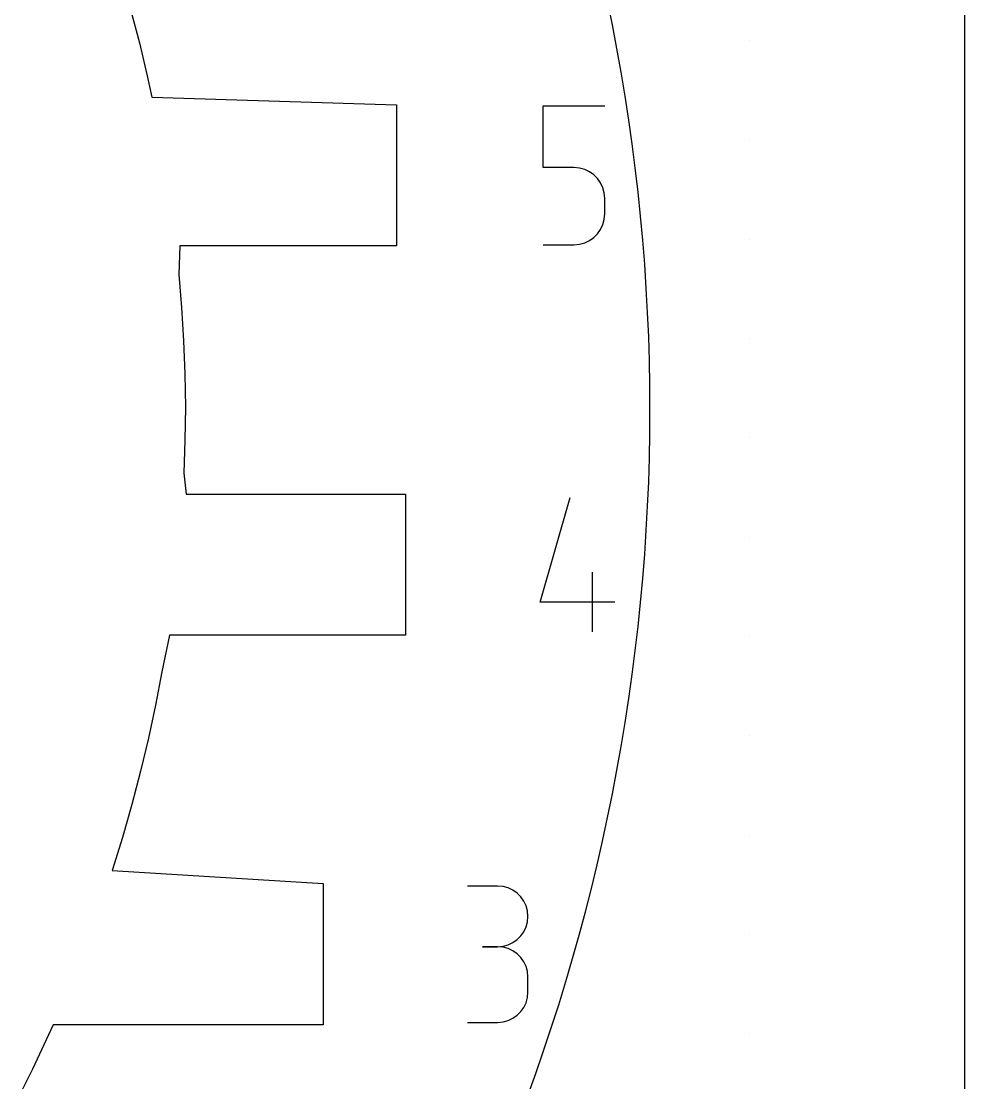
# Model space of a CAD drawing. Header units: metres. Extents: x 0 to 18, y 0 to 24.
# Drawn here: x 16.812 to 18, y 1.323 to 2.659 of the extents above; entities that cross this region are included whole.
import ezdxf

# ---------------------------------------------------------------- set-up
doc = ezdxf.new("R2010")
doc.units = ezdxf.units.M

msp = doc.modelspace()

# ---------------------------------------------------------------- linework, layer by layer
at = {"layer": 'annotation', "color": 1}
for p, q in [((17.728715, 2.63435), (17.728715, 2.63435)), ((17.728715, 2.63435), (17.728715, 2.63435)), ((17.728715, 2.63435), (17.728715, 2.63435)), ((17.728715, 2.63435), (17.728715, 2.63435)), ((17.728715, 2.63435), (17.728715, 2.63435)), ((17.728715, 2.63435), (17.728715, 2.63435)), ((17.728715, 2.63435), (17.728715, 2.63435)), ((17.728715, 2.63435), (17.728715, 2.63435)), ((17.728715, 2.63435), (17.728715, 2.63435)), ((17.728715, 2.63435), (17.728715, 2.63435)), ((17.728715, 2.63435), (17.728715, 2.63435)), ((17.728715, 2.63435), (17.728715, 2.63435)), ((17.728715, 2.63435), (17.728715, 2.63435)), ((17.728715, 2.63435), (17.728715, 2.63435)), ((17.728715, 2.63435), (17.728715, 2.63435)), ((17.728715, 2.63435), (17.728715, 2.63435)), ((17.728715, 2.63435), (17.728715, 2.63435)), ((17.728715, 2.63435), (17.728715, 2.63435)), ((17.728715, 2.63435), (17.728715, 2.63435)), ((17.728715, 2.63435), (17.728715, 2.63435)), ((17.728715, 2.63435), (17.728715, 2.63435)), ((17.728715, 2.63435), (17.728715, 2.63435)), ((17.728715, 2.63435), (17.728715, 2.63435)), ((17.728715, 2.63435), (17.728715, 2.63435)), ((17.728715, 2.63435), (17.728715, 2.63435)), ((17.728715, 2.63435), (17.728715, 2.63435)), ((17.728715, 2.63435), (17.728715, 2.63435)), ((17.728715, 2.63435), (17.728715, 2.63435)), ((17.728715, 2.63435), (17.728715, 2.63435)), ((17.728715, 2.63435), (17.728715, 2.63435)), ((17.728715, 2.63435), (17.728715, 2.63435)), ((17.728715, 2.63435), (17.728715, 2.63435)), ((17.728715, 2.63435), (17.728715, 2.63435)), ((17.728715, 2.63435), (17.728715, 2.63435)), ((17.728715, 2.63435), (17.728715, 2.63435)), ((17.728715, 2.63435), (17.728715, 2.63435)), ((17.728715, 2.63435), (17.728715, 2.63435)), ((17.728715, 2.63435), (17.728715, 2.63435)), ((17.728715, 2.63435), (17.728715, 2.63435)), ((17.728715, 2.63435), (17.728715, 2.63435)), ((17.728715, 2.63435), (17.728715, 2.63435)), ((17.728715, 2.63435), (17.728715, 2.63435)), ((17.728715, 2.63435), (17.728715, 2.63435)), ((17.728715, 2.63435), (17.728715, 2.63435)), ((17.728715, 2.63435), (17.728715, 2.63435)), ((17.728715, 2.63435), (17.728715, 2.63435)), ((17.728715, 2.63435), (17.728715, 2.63435)), ((17.728715, 2.63435), (17.728715, 2.63435)), ((17.728715, 2.63435), (17.728715, 2.63435)), ((17.728715, 2.63435), (17.728715, 2.63435)), ((17.728715, 2.63435), (17.728715, 2.63435)), ((17.728715, 2.63435), (17.728715, 2.63435)), ((17.728715, 2.63435), (17.728715, 2.63435)), ((17.728715, 2.63435), (17.728715, 2.63435)), ((17.728715, 2.63435), (17.728715, 2.63435)), ((17.728715, 2.63435), (17.728715, 2.63435)), ((17.728715, 2.63435), (17.728715, 2.63435)), ((17.728715, 2.63435), (17.728715, 2.63435)), ((17.728715, 2.63435), (17.728715, 2.63435)), ((17.728715, 2.63435), (17.728715, 2.63435)), ((17.728715, 2.63435), (17.728715, 2.63435)), ((17.728715, 2.63435), (17.728715, 2.63435)), ((17.728715, 2.63435), (17.728715, 2.63435)), ((17.728715, 2.63435), (17.728715, 2.63435)), ((17.728715, 2.63435), (17.728715, 2.63435)), ((17.728715, 2.63435), (17.728715, 2.63435)), ((17.728715, 2.63435), (17.728715, 2.63435)), ((17.728715, 2.63435), (17.728715, 2.63435)), ((17.728715, 2.63435), (17.728715, 2.63435)), ((17.728715, 2.63435), (17.728715, 2.63435)), ((17.728715, 2.63435), (17.728715, 2.63435)), ((17.728715, 2.63435), (17.728715, 2.63435)), ((17.728715, 2.63435), (17.728715, 2.63435)), ((17.728715, 2.63435), (17.728715, 2.63435)), ((17.728715, 2.63435), (17.728715, 2.63435)), ((17.728715, 2.63435), (17.728715, 2.63435)), ((17.728715, 2.63435), (17.728715, 2.63435)), ((17.728715, 2.63435), (17.728715, 2.63435)), ((17.728715, 2.63435), (17.728715, 2.63435)), ((17.728715, 2.63435), (17.728715, 2.63435)), ((17.728715, 2.63435), (17.728715, 2.63435)), ((17.728715, 2.63435), (17.728715, 2.63435)), ((17.728715, 2.63435), (17.728715, 2.63435)), ((17.728715, 2.63435), (17.728715, 2.63435)), ((17.728715, 2.63435), (17.728715, 2.63435)), ((17.728715, 2.63435), (17.728715, 2.63435)), ((17.728715, 2.63435), (17.728715, 2.63435)), ((17.728715, 2.63435), (17.728715, 2.63435)), ((17.728715, 2.63435), (17.728715, 2.63435)), ((17.728715, 2.63435), (17.728715, 2.63435)), ((17.728715, 2.63435), (17.728715, 2.63435)), ((17.728715, 2.63435), (17.728715, 2.63435)), ((17.728715, 2.63435), (17.728715, 2.63435)), ((17.728715, 2.63435), (17.728715, 2.63435)), ((17.728715, 2.63435), (17.728715, 2.63435)), ((17.728715, 2.63435), (17.728715, 2.63435)), ((17.469201, 2.474378), (17.469201, 2.552245)), ((17.469201, 2.552245), (17.54686, 2.552245)), ((17.728715, 2.50935), (17.728715, 2.50935)), ((17.728715, 2.50935), (17.728715, 2.50935)), ((17.728715, 2.50935), (17.728715, 2.50935)), ((17.728715, 2.50935), (17.728715, 2.50935)), ((17.728715, 2.50935), (17.728715, 2.50935)), ((17.728715, 2.50935), (17.728715, 2.50935)), ((17.728715, 2.50935), (17.728715, 2.50935)), ((17.728715, 2.50935), (17.728715, 2.50935)), ((17.728715, 2.50935), (17.728715, 2.50935)), ((17.728715, 2.50935), (17.728715, 2.50935)), ((17.728715, 2.50935), (17.728715, 2.50935)), ((17.728715, 2.50935), (17.728715, 2.50935)), ((17.728715, 2.50935), (17.728715, 2.50935)), ((17.50803, 2.474378), (17.469201, 2.474378)), ((17.515002, 2.473754), (17.50803, 2.474378)), ((17.521568, 2.471957), (17.515002, 2.473754)), ((17.527615, 2.469094), (17.521568, 2.471957)), ((17.533036, 2.465273), (17.527615, 2.469094)), ((17.537718, 2.460604), (17.533036, 2.465273)), ((17.541552, 2.455193), (17.537718, 2.460604)), ((17.544427, 2.449151), (17.541552, 2.455193)), ((17.546233, 2.442585), (17.544427, 2.449151)), ((17.54686, 2.435603), (17.546233, 2.442585)), ((17.54686, 2.41626), (17.54686, 2.435603)), ((17.54686, 2.435603), (17.54686, 2.435603)), ((17.544426, 2.402699), (17.546233, 2.409274)), ((17.546233, 2.409274), (17.54686, 2.41626)), ((17.533031, 2.386532), (17.537714, 2.391218)), ((17.537714, 2.391218), (17.54155, 2.396644)), ((17.54155, 2.396644), (17.544426, 2.402699)), ((17.50803, 2.377386), (17.514999, 2.378013)), ((17.514999, 2.378013), (17.521563, 2.379819)), ((17.521563, 2.379819), (17.527611, 2.382696)), ((17.527611, 2.382696), (17.533031, 2.386532)), ((17.728715, 2.38435), (17.728715, 2.38435)), ((17.728715, 2.38435), (17.728715, 2.38435)), ((17.728715, 2.38435), (17.728715, 2.38435)), ((17.728715, 2.38435), (17.728715, 2.38435)), ((17.728715, 2.38435), (17.728715, 2.38435)), ((17.728715, 2.38435), (17.728715, 2.38435)), ((17.728715, 2.38435), (17.728715, 2.38435)), ((17.728715, 2.38435), (17.728715, 2.38435)), ((17.728715, 2.38435), (17.728715, 2.38435)), ((17.728715, 2.38435), (17.728715, 2.38435)), ((17.728715, 2.38435), (17.728715, 2.38435)), ((17.728715, 2.38435), (17.728715, 2.38435)), ((17.728715, 2.38435), (17.728715, 2.38435)), ((17.728715, 2.38435), (17.728715, 2.38435)), ((17.728715, 2.38435), (17.728715, 2.38435)), ((17.728715, 2.38435), (17.728715, 2.38435)), ((17.728715, 2.38435), (17.728715, 2.38435)), ((17.728715, 2.38435), (17.728715, 2.38435)), ((17.728715, 2.38435), (17.728715, 2.38435)), ((17.728715, 2.38435), (17.728715, 2.38435)), ((17.728715, 2.38435), (17.728715, 2.38435)), ((17.728715, 2.38435), (17.728715, 2.38435)), ((17.728715, 2.38435), (17.728715, 2.38435)), ((17.728715, 2.38435), (17.728715, 2.38435)), ((17.728715, 2.38435), (17.728715, 2.38435)), ((17.728715, 2.38435), (17.728715, 2.38435)), ((17.728715, 2.38435), (17.728715, 2.38435)), ((17.728715, 2.38435), (17.728715, 2.38435)), ((17.728715, 2.38435), (17.728715, 2.38435)), ((17.728715, 2.38435), (17.728715, 2.38435)), ((17.728715, 2.38435), (17.728715, 2.38435)), ((17.728715, 2.38435), (17.728715, 2.38435)), ((17.728715, 2.38435), (17.728715, 2.38435)), ((17.728715, 2.38435), (17.728715, 2.38435)), ((17.728715, 2.38435), (17.728715, 2.38435)), ((17.728715, 2.38435), (17.728715, 2.38435)), ((17.728715, 2.38435), (17.728715, 2.38435)), ((17.728715, 2.38435), (17.728715, 2.38435)), ((17.728715, 2.38435), (17.728715, 2.38435)), ((17.728715, 2.38435), (17.728715, 2.38435)), ((17.728715, 2.38435), (17.728715, 2.38435)), ((17.728715, 2.38435), (17.728715, 2.38435)), ((17.728715, 2.38435), (17.728715, 2.38435)), ((17.728715, 2.38435), (17.728715, 2.38435)), ((17.728715, 2.38435), (17.728715, 2.38435)), ((17.728715, 2.38435), (17.728715, 2.38435)), ((17.728715, 2.38435), (17.728715, 2.38435)), ((17.728715, 2.38435), (17.728715, 2.38435)), ((17.728715, 2.38435), (17.728715, 2.38435)), ((17.728715, 2.38435), (17.728715, 2.38435)), ((17.728715, 2.38435), (17.728715, 2.38435)), ((17.728715, 2.38435), (17.728715, 2.38435)), ((17.728715, 2.38435), (17.728715, 2.38435)), ((17.728715, 2.38435), (17.728715, 2.38435)), ((17.728715, 2.38435), (17.728715, 2.38435)), ((17.728715, 2.38435), (17.728715, 2.38435)), ((17.728715, 2.38435), (17.728715, 2.38435)), ((17.728715, 2.38435), (17.728715, 2.38435)), ((17.728715, 2.38435), (17.728715, 2.38435)), ((17.728715, 2.38435), (17.728715, 2.38435)), ((17.728715, 2.38435), (17.728715, 2.38435)), ((17.728715, 2.38435), (17.728715, 2.38435)), ((17.728715, 2.38435), (17.728715, 2.38435)), ((17.728715, 2.38435), (17.728715, 2.38435)), ((17.728715, 2.38435), (17.728715, 2.38435)), ((17.728715, 2.38435), (17.728715, 2.38435)), ((17.728715, 2.38435), (17.728715, 2.38435)), ((17.728715, 2.38435), (17.728715, 2.38435)), ((17.728715, 2.38435), (17.728715, 2.38435)), ((17.728715, 2.38435), (17.728715, 2.38435)), ((17.728715, 2.38435), (17.728715, 2.38435)), ((17.728715, 2.38435), (17.728715, 2.38435)), ((17.728715, 2.38435), (17.728715, 2.38435)), ((17.728715, 2.38435), (17.728715, 2.38435)), ((17.728715, 2.38435), (17.728715, 2.38435)), ((17.728715, 2.38435), (17.728715, 2.38435)), ((17.728715, 2.38435), (17.728715, 2.38435)), ((17.728715, 2.38435), (17.728715, 2.38435)), ((17.728715, 2.38435), (17.728715, 2.38435)), ((17.728715, 2.38435), (17.728715, 2.38435)), ((17.728715, 2.38435), (17.728715, 2.38435)), ((17.728715, 2.38435), (17.728715, 2.38435)), ((17.728715, 2.38435), (17.728715, 2.38435)), ((17.728715, 2.38435), (17.728715, 2.38435)), ((17.728715, 2.38435), (17.728715, 2.38435)), ((17.728715, 2.38435), (17.728715, 2.38435)), ((17.728715, 2.38435), (17.728715, 2.38435)), ((17.728715, 2.38435), (17.728715, 2.38435)), ((17.728715, 2.38435), (17.728715, 2.38435)), ((17.728715, 2.38435), (17.728715, 2.38435)), ((17.728715, 2.38435), (17.728715, 2.38435)), ((17.728715, 2.38435), (17.728715, 2.38435)), ((17.728715, 2.38435), (17.728715, 2.38435)), ((17.728715, 2.38435), (17.728715, 2.38435)), ((17.728715, 2.38435), (17.728715, 2.38435)), ((17.728715, 2.38435), (17.728715, 2.38435)), ((17.728715, 2.38435), (17.728715, 2.38435)), ((17.728715, 2.38435), (17.728715, 2.38435)), ((17.728715, 2.38435), (17.728715, 2.38435)), ((17.728715, 2.38435), (17.728715, 2.38435)), ((17.728715, 2.38435), (17.728715, 2.38435)), ((17.728715, 2.38435), (17.728715, 2.38435)), ((17.728715, 2.38435), (17.728715, 2.38435)), ((17.728715, 2.38435), (17.728715, 2.38435)), ((17.728715, 2.38435), (17.728715, 2.38435)), ((17.728715, 2.38435), (17.728715, 2.38435)), ((17.728715, 2.38435), (17.728715, 2.38435)), ((17.728715, 2.38435), (17.728715, 2.38435)), ((17.728715, 2.38435), (17.728715, 2.38435)), ((17.728715, 2.38435), (17.728715, 2.38435)), ((17.728715, 2.38435), (17.728715, 2.38435)), ((17.728715, 2.38435), (17.728715, 2.38435)), ((17.728715, 2.38435), (17.728715, 2.38435)), ((17.728715, 2.38435), (17.728715, 2.38435)), ((17.728715, 2.38435), (17.728715, 2.38435)), ((17.728715, 2.38435), (17.728715, 2.38435)), ((17.728715, 2.38435), (17.728715, 2.38435)), ((17.728715, 2.38435), (17.728715, 2.38435)), ((17.728715, 2.38435), (17.728715, 2.38435)), ((17.728715, 2.38435), (17.728715, 2.38435)), ((17.728715, 2.38435), (17.728715, 2.38435)), ((17.728715, 2.38435), (17.728715, 2.38435)), ((17.728715, 2.38435), (17.728715, 2.38435)), ((17.728715, 2.38435), (17.728715, 2.38435)), ((17.728715, 2.38435), (17.728715, 2.38435)), ((17.728715, 2.38435), (17.728715, 2.38435)), ((17.728715, 2.38435), (17.728715, 2.38435)), ((17.728715, 2.38435), (17.728715, 2.38435)), ((17.728715, 2.38435), (17.728715, 2.38435)), ((17.728715, 2.38435), (17.728715, 2.38435)), ((17.728715, 2.38435), (17.728715, 2.38435)), ((17.728715, 2.38435), (17.728715, 2.38435)), ((17.728715, 2.38435), (17.728715, 2.38435)), ((17.728715, 2.38435), (17.728715, 2.38435)), ((17.728715, 2.38435), (17.728715, 2.38435)), ((17.728715, 2.38435), (17.728715, 2.38435)), ((17.728715, 2.38435), (17.728715, 2.38435)), ((17.728715, 2.38435), (17.728715, 2.38435)), ((17.469201, 2.377386), (17.50803, 2.377386)), ((17.50803, 2.377386), (17.50803, 2.377386)), ((17.728715, 2.25935), (17.728715, 2.25935)), ((17.728715, 2.25935), (17.728715, 2.25935)), ((17.728715, 2.25935), (17.728715, 2.25935)), ((17.728715, 2.25935), (17.728715, 2.25935)), ((17.728715, 2.25935), (17.728715, 2.25935)), ((17.728715, 2.25935), (17.728715, 2.25935)), ((17.728715, 2.25935), (17.728715, 2.25935)), ((17.728715, 2.25935), (17.728715, 2.25935)), ((17.728715, 2.25935), (17.728715, 2.25935)), ((17.728715, 2.25935), (17.728715, 2.25935)), ((17.728715, 2.25935), (17.728715, 2.25935)), ((17.728715, 2.25935), (17.728715, 2.25935)), ((17.728715, 2.25935), (17.728715, 2.25935)), ((17.728715, 2.25935), (17.728715, 2.25935)), ((17.728715, 2.25935), (17.728715, 2.25935)), ((17.728715, 2.25935), (17.728715, 2.25935)), ((17.728715, 2.25935), (17.728715, 2.25935)), ((17.728715, 2.25935), (17.728715, 2.25935)), ((17.728715, 2.25935), (17.728715, 2.25935)), ((17.728715, 2.25935), (17.728715, 2.25935)), ((17.728715, 2.25935), (17.728715, 2.25935)), ((17.728715, 2.25935), (17.728715, 2.25935)), ((17.728715, 2.25935), (17.728715, 2.25935)), ((17.728715, 2.25935), (17.728715, 2.25935)), ((17.728715, 2.25935), (17.728715, 2.25935)), ((17.728715, 2.25935), (17.728715, 2.25935)), ((17.728715, 2.25935), (17.728715, 2.25935)), ((17.728715, 2.25935), (17.728715, 2.25935)), ((17.728715, 2.25935), (17.728715, 2.25935)), ((17.728715, 2.25935), (17.728715, 2.25935)), ((17.728715, 2.25935), (17.728715, 2.25935)), ((17.728715, 2.25935), (17.728715, 2.25935)), ((17.728715, 2.25935), (17.728715, 2.25935)), ((17.728715, 2.25935), (17.728715, 2.25935)), ((17.728715, 2.25935), (17.728715, 2.25935)), ((17.728715, 2.13435), (17.728715, 2.13435)), ((17.728715, 2.13435), (17.728715, 2.13435)), ((17.728715, 2.13435), (17.728715, 2.13435)), ((17.728715, 2.13435), (17.728715, 2.13435)), ((17.728715, 2.13435), (17.728715, 2.13435)), ((17.728715, 2.13435), (17.728715, 2.13435)), ((17.728715, 2.13435), (17.728715, 2.13435)), ((17.728715, 2.13435), (17.728715, 2.13435)), ((17.728715, 2.13435), (17.728715, 2.13435)), ((17.728715, 2.13435), (17.728715, 2.13435)), ((17.465507, 1.927691), (17.503056, 2.059379)), ((17.728715, 2.00935), (17.728715, 2.00935)), ((17.728715, 2.00935), (17.728715, 2.00935)), ((17.728715, 2.00935), (17.728715, 2.00935)), ((17.728715, 2.00935), (17.728715, 2.00935)), ((17.728715, 2.00935), (17.728715, 2.00935)), ((17.728715, 2.00935), (17.728715, 2.00935)), ((17.728715, 2.00935), (17.728715, 2.00935)), ((17.728715, 2.00935), (17.728715, 2.00935)), ((17.728715, 2.00935), (17.728715, 2.00935)), ((17.728715, 2.00935), (17.728715, 2.00935)), ((17.728715, 2.00935), (17.728715, 2.00935)), ((17.728715, 2.00935), (17.728715, 2.00935)), ((17.728715, 2.00935), (17.728715, 2.00935)), ((17.728715, 2.00935), (17.728715, 2.00935)), ((17.728715, 2.00935), (17.728715, 2.00935)), ((17.728715, 2.00935), (17.728715, 2.00935)), ((17.728715, 2.00935), (17.728715, 2.00935)), ((17.728715, 2.00935), (17.728715, 2.00935)), ((17.728715, 2.00935), (17.728715, 2.00935)), ((17.728715, 2.00935), (17.728715, 2.00935)), ((17.728715, 2.00935), (17.728715, 2.00935)), ((17.728715, 2.00935), (17.728715, 2.00935)), ((17.728715, 2.00935), (17.728715, 2.00935)), ((17.728715, 2.00935), (17.728715, 2.00935)), ((17.728715, 2.00935), (17.728715, 2.00935)), ((17.728715, 2.00935), (17.728715, 2.00935)), ((17.728715, 2.00935), (17.728715, 2.00935)), ((17.728715, 2.00935), (17.728715, 2.00935)), ((17.728715, 2.00935), (17.728715, 2.00935)), ((17.728715, 2.00935), (17.728715, 2.00935)), ((17.728715, 2.00935), (17.728715, 2.00935)), ((17.728715, 2.00935), (17.728715, 2.00935)), ((17.728715, 2.00935), (17.728715, 2.00935)), ((17.728715, 2.00935), (17.728715, 2.00935)), ((17.728715, 2.00935), (17.728715, 2.00935)), ((17.728715, 2.00935), (17.728715, 2.00935)), ((17.728715, 2.00935), (17.728715, 2.00935)), ((17.728715, 2.00935), (17.728715, 2.00935)), ((17.728715, 2.00935), (17.728715, 2.00935)), ((17.728715, 2.00935), (17.728715, 2.00935)), ((17.728715, 2.00935), (17.728715, 2.00935)), ((17.728715, 2.00935), (17.728715, 2.00935)), ((17.728715, 2.00935), (17.728715, 2.00935)), ((17.728715, 2.00935), (17.728715, 2.00935)), ((17.728715, 2.00935), (17.728715, 2.00935)), ((17.728715, 2.00935), (17.728715, 2.00935)), ((17.728715, 2.00935), (17.728715, 2.00935)), ((17.728715, 2.00935), (17.728715, 2.00935)), ((17.728715, 2.00935), (17.728715, 2.00935)), ((17.728715, 2.00935), (17.728715, 2.00935)), ((17.728715, 2.00935), (17.728715, 2.00935)), ((17.728715, 2.00935), (17.728715, 2.00935)), ((17.728715, 2.00935), (17.728715, 2.00935)), ((17.728715, 2.00935), (17.728715, 2.00935)), ((17.728715, 2.00935), (17.728715, 2.00935)), ((17.728715, 2.00935), (17.728715, 2.00935)), ((17.728715, 2.00935), (17.728715, 2.00935)), ((17.728715, 2.00935), (17.728715, 2.00935)), ((17.728715, 2.00935), (17.728715, 2.00935)), ((17.728715, 2.00935), (17.728715, 2.00935)), ((17.728715, 2.00935), (17.728715, 2.00935)), ((17.728715, 2.00935), (17.728715, 2.00935)), ((17.728715, 2.00935), (17.728715, 2.00935)), ((17.728715, 2.00935), (17.728715, 2.00935)), ((17.728715, 2.00935), (17.728715, 2.00935)), ((17.728715, 2.00935), (17.728715, 2.00935)), ((17.728715, 2.00935), (17.728715, 2.00935)), ((17.728715, 2.00935), (17.728715, 2.00935)), ((17.728715, 2.00935), (17.728715, 2.00935)), ((17.728715, 2.00935), (17.728715, 2.00935)), ((17.728715, 2.00935), (17.728715, 2.00935)), ((17.728715, 2.00935), (17.728715, 2.00935)), ((17.728715, 2.00935), (17.728715, 2.00935)), ((17.728715, 2.00935), (17.728715, 2.00935)), ((17.728715, 2.00935), (17.728715, 2.00935)), ((17.728715, 2.00935), (17.728715, 2.00935)), ((17.728715, 2.00935), (17.728715, 2.00935)), ((17.728715, 2.00935), (17.728715, 2.00935)), ((17.728715, 2.00935), (17.728715, 2.00935)), ((17.728715, 2.00935), (17.728715, 2.00935)), ((17.728715, 2.00935), (17.728715, 2.00935)), ((17.728715, 2.00935), (17.728715, 2.00935)), ((17.728715, 2.00935), (17.728715, 2.00935)), ((17.728715, 2.00935), (17.728715, 2.00935)), ((17.728715, 2.00935), (17.728715, 2.00935)), ((17.728715, 2.00935), (17.728715, 2.00935)), ((17.728715, 2.00935), (17.728715, 2.00935)), ((17.728715, 2.00935), (17.728715, 2.00935)), ((17.728715, 2.00935), (17.728715, 2.00935)), ((17.728715, 2.00935), (17.728715, 2.00935)), ((17.728715, 2.00935), (17.728715, 2.00935)), ((17.728715, 2.00935), (17.728715, 2.00935)), ((17.728715, 2.00935), (17.728715, 2.00935)), ((17.728715, 2.00935), (17.728715, 2.00935)), ((17.728715, 2.00935), (17.728715, 2.00935)), ((17.728715, 2.00935), (17.728715, 2.00935)), ((17.728715, 2.00935), (17.728715, 2.00935)), ((17.728715, 2.00935), (17.728715, 2.00935)), ((17.728715, 2.00935), (17.728715, 2.00935)), ((17.728715, 2.00935), (17.728715, 2.00935)), ((17.728715, 2.00935), (17.728715, 2.00935)), ((17.728715, 2.00935), (17.728715, 2.00935)), ((17.728715, 2.00935), (17.728715, 2.00935)), ((17.728715, 2.00935), (17.728715, 2.00935)), ((17.728715, 2.00935), (17.728715, 2.00935)), ((17.728715, 2.00935), (17.728715, 2.00935)), ((17.728715, 2.00935), (17.728715, 2.00935)), ((17.728715, 2.00935), (17.728715, 2.00935)), ((17.728715, 2.00935), (17.728715, 2.00935)), ((17.728715, 2.00935), (17.728715, 2.00935)), ((17.728715, 2.00935), (17.728715, 2.00935)), ((17.728715, 2.00935), (17.728715, 2.00935)), ((17.728715, 2.00935), (17.728715, 2.00935)), ((17.728715, 2.00935), (17.728715, 2.00935)), ((17.728715, 2.00935), (17.728715, 2.00935)), ((17.728715, 2.00935), (17.728715, 2.00935)), ((17.728715, 2.00935), (17.728715, 2.00935)), ((17.728715, 2.00935), (17.728715, 2.00935)), ((17.728715, 2.00935), (17.728715, 2.00935)), ((17.728715, 2.00935), (17.728715, 2.00935)), ((17.728715, 2.00935), (17.728715, 2.00935)), ((17.728715, 2.00935), (17.728715, 2.00935)), ((17.728715, 2.00935), (17.728715, 2.00935)), ((17.728715, 2.00935), (17.728715, 2.00935)), ((17.728715, 2.00935), (17.728715, 2.00935)), ((17.728715, 2.00935), (17.728715, 2.00935)), ((17.728715, 2.00935), (17.728715, 2.00935)), ((17.728715, 2.00935), (17.728715, 2.00935)), ((17.728715, 2.00935), (17.728715, 2.00935)), ((17.728715, 2.00935), (17.728715, 2.00935)), ((17.728715, 2.00935), (17.728715, 2.00935)), ((17.728715, 2.00935), (17.728715, 2.00935)), ((17.728715, 2.00935), (17.728715, 2.00935)), ((17.728715, 2.00935), (17.728715, 2.00935)), ((17.531345, 1.890046), (17.531345, 1.96525)), ((17.559529, 1.927691), (17.465507, 1.927691)), ((17.728715, 1.88435), (17.728715, 1.88435)), ((17.728715, 1.88435), (17.728715, 1.88435)), ((17.728715, 1.88435), (17.728715, 1.88435)), ((17.728715, 1.88435), (17.728715, 1.88435)), ((17.728715, 1.88435), (17.728715, 1.88435)), ((17.728715, 1.88435), (17.728715, 1.88435)), ((17.728715, 1.88435), (17.728715, 1.88435)), ((17.728715, 1.88435), (17.728715, 1.88435)), ((17.728715, 1.88435), (17.728715, 1.88435)), ((17.728715, 1.88435), (17.728715, 1.88435)), ((17.728715, 1.88435), (17.728715, 1.88435)), ((17.728715, 1.88435), (17.728715, 1.88435)), ((17.728715, 1.88435), (17.728715, 1.88435)), ((17.728715, 1.88435), (17.728715, 1.88435)), ((17.728715, 1.88435), (17.728715, 1.88435)), ((17.728715, 1.88435), (17.728715, 1.88435)), ((17.728715, 1.88435), (17.728715, 1.88435)), ((17.728715, 1.88435), (17.728715, 1.88435)), ((17.728715, 1.88435), (17.728715, 1.88435)), ((17.728715, 1.88435), (17.728715, 1.88435)), ((17.728715, 1.88435), (17.728715, 1.88435)), ((17.728715, 1.88435), (17.728715, 1.88435)), ((17.728715, 1.88435), (17.728715, 1.88435)), ((17.728715, 1.88435), (17.728715, 1.88435)), ((17.728715, 1.88435), (17.728715, 1.88435)), ((17.728715, 1.88435), (17.728715, 1.88435)), ((17.728715, 1.88435), (17.728715, 1.88435)), ((17.728715, 1.88435), (17.728715, 1.88435)), ((17.728715, 1.88435), (17.728715, 1.88435)), ((17.728715, 1.88435), (17.728715, 1.88435)), ((17.728715, 1.88435), (17.728715, 1.88435)), ((17.728715, 1.88435), (17.728715, 1.88435)), ((17.728715, 1.88435), (17.728715, 1.88435)), ((17.728715, 1.88435), (17.728715, 1.88435)), ((17.728715, 1.88435), (17.728715, 1.88435)), ((17.728715, 1.88435), (17.728715, 1.88435)), ((17.728715, 1.88435), (17.728715, 1.88435)), ((17.728715, 1.88435), (17.728715, 1.88435)), ((17.728715, 1.88435), (17.728715, 1.88435)), ((17.728715, 1.88435), (17.728715, 1.88435)), ((17.728715, 1.88435), (17.728715, 1.88435)), ((17.728715, 1.88435), (17.728715, 1.88435)), ((17.728715, 1.88435), (17.728715, 1.88435)), ((17.728715, 1.88435), (17.728715, 1.88435)), ((17.728715, 1.88435), (17.728715, 1.88435)), ((17.728715, 1.88435), (17.728715, 1.88435)), ((17.728715, 1.88435), (17.728715, 1.88435)), ((17.728715, 1.88435), (17.728715, 1.88435)), ((17.728715, 1.88435), (17.728715, 1.88435)), ((17.728715, 1.88435), (17.728715, 1.88435)), ((17.728715, 1.88435), (17.728715, 1.88435)), ((17.728715, 1.88435), (17.728715, 1.88435)), ((17.728715, 1.88435), (17.728715, 1.88435)), ((17.728715, 1.88435), (17.728715, 1.88435)), ((17.728715, 1.88435), (17.728715, 1.88435)), ((17.728715, 1.88435), (17.728715, 1.88435)), ((17.728715, 1.88435), (17.728715, 1.88435)), ((17.728715, 1.88435), (17.728715, 1.88435)), ((17.728715, 1.88435), (17.728715, 1.88435)), ((17.728715, 1.88435), (17.728715, 1.88435)), ((17.728715, 1.88435), (17.728715, 1.88435)), ((17.728715, 1.88435), (17.728715, 1.88435)), ((17.728715, 1.88435), (17.728715, 1.88435)), ((17.728715, 1.88435), (17.728715, 1.88435)), ((17.728715, 1.88435), (17.728715, 1.88435)), ((17.728715, 1.88435), (17.728715, 1.88435)), ((17.728715, 1.88435), (17.728715, 1.88435)), ((17.728715, 1.88435), (17.728715, 1.88435)), ((17.728715, 1.88435), (17.728715, 1.88435)), ((17.728715, 1.88435), (17.728715, 1.88435)), ((17.728715, 1.88435), (17.728715, 1.88435)), ((17.728715, 1.88435), (17.728715, 1.88435)), ((17.728715, 1.88435), (17.728715, 1.88435)), ((17.728715, 1.88435), (17.728715, 1.88435)), ((17.728715, 1.88435), (17.728715, 1.88435)), ((17.728715, 1.88435), (17.728715, 1.88435)), ((17.728715, 1.88435), (17.728715, 1.88435)), ((17.728715, 1.88435), (17.728715, 1.88435)), ((17.728715, 1.88435), (17.728715, 1.88435)), ((17.728715, 1.88435), (17.728715, 1.88435)), ((17.728715, 1.88435), (17.728715, 1.88435)), ((17.728715, 1.88435), (17.728715, 1.88435)), ((17.728715, 1.88435), (17.728715, 1.88435)), ((17.728715, 1.88435), (17.728715, 1.88435)), ((17.728715, 1.75935), (17.728715, 1.75935)), ((17.728715, 1.75935), (17.728715, 1.75935)), ((17.728715, 1.75935), (17.728715, 1.75935)), ((17.728715, 1.75935), (17.728715, 1.75935)), ((17.728715, 1.75935), (17.728715, 1.75935)), ((17.728715, 1.75935), (17.728715, 1.75935)), ((17.728715, 1.75935), (17.728715, 1.75935)), ((17.728715, 1.75935), (17.728715, 1.75935)), ((17.728715, 1.75935), (17.728715, 1.75935)), ((17.728715, 1.75935), (17.728715, 1.75935)), ((17.728715, 1.75935), (17.728715, 1.75935)), ((17.728715, 1.75935), (17.728715, 1.75935)), ((17.728715, 1.75935), (17.728715, 1.75935)), ((17.728715, 1.75935), (17.728715, 1.75935)), ((17.728715, 1.75935), (17.728715, 1.75935)), ((17.728715, 1.75935), (17.728715, 1.75935)), ((17.728715, 1.75935), (17.728715, 1.75935)), ((17.728715, 1.75935), (17.728715, 1.75935)), ((17.728715, 1.75935), (17.728715, 1.75935)), ((17.728715, 1.75935), (17.728715, 1.75935)), ((17.728715, 1.75935), (17.728715, 1.75935)), ((17.728715, 1.75935), (17.728715, 1.75935)), ((17.728715, 1.75935), (17.728715, 1.75935)), ((17.728715, 1.75935), (17.728715, 1.75935)), ((17.728715, 1.75935), (17.728715, 1.75935)), ((17.728715, 1.75935), (17.728715, 1.75935)), ((17.728715, 1.75935), (17.728715, 1.75935)), ((17.728715, 1.75935), (17.728715, 1.75935)), ((17.728715, 1.75935), (17.728715, 1.75935)), ((17.728715, 1.75935), (17.728715, 1.75935)), ((17.728715, 1.75935), (17.728715, 1.75935)), ((17.728715, 1.75935), (17.728715, 1.75935)), ((17.728715, 1.75935), (17.728715, 1.75935)), ((17.728715, 1.75935), (17.728715, 1.75935)), ((17.728715, 1.75935), (17.728715, 1.75935)), ((17.728715, 1.75935), (17.728715, 1.75935)), ((17.728715, 1.75935), (17.728715, 1.75935)), ((17.728715, 1.75935), (17.728715, 1.75935)), ((17.728715, 1.75935), (17.728715, 1.75935)), ((17.728715, 1.75935), (17.728715, 1.75935)), ((17.728715, 1.75935), (17.728715, 1.75935)), ((17.728715, 1.75935), (17.728715, 1.75935)), ((17.728715, 1.75935), (17.728715, 1.75935)), ((17.728715, 1.75935), (17.728715, 1.75935)), ((17.728715, 1.75935), (17.728715, 1.75935)), ((17.728715, 1.75935), (17.728715, 1.75935)), ((17.728715, 1.75935), (17.728715, 1.75935)), ((17.728715, 1.75935), (17.728715, 1.75935)), ((17.728715, 1.75935), (17.728715, 1.75935)), ((17.728715, 1.75935), (17.728715, 1.75935)), ((17.728715, 1.75935), (17.728715, 1.75935)), ((17.728715, 1.75935), (17.728715, 1.75935)), ((17.728715, 1.75935), (17.728715, 1.75935)), ((17.728715, 1.75935), (17.728715, 1.75935)), ((17.728715, 1.75935), (17.728715, 1.75935)), ((17.728715, 1.75935), (17.728715, 1.75935)), ((17.728715, 1.75935), (17.728715, 1.75935)), ((17.728715, 1.75935), (17.728715, 1.75935)), ((17.728715, 1.75935), (17.728715, 1.75935)), ((17.728715, 1.75935), (17.728715, 1.75935)), ((17.728715, 1.75935), (17.728715, 1.75935)), ((17.728715, 1.75935), (17.728715, 1.75935)), ((17.728715, 1.75935), (17.728715, 1.75935)), ((17.728715, 1.75935), (17.728715, 1.75935)), ((17.728715, 1.75935), (17.728715, 1.75935)), ((17.728715, 1.75935), (17.728715, 1.75935)), ((17.728715, 1.75935), (17.728715, 1.75935)), ((17.728715, 1.75935), (17.728715, 1.75935)), ((17.728715, 1.75935), (17.728715, 1.75935)), ((17.728715, 1.75935), (17.728715, 1.75935)), ((17.728715, 1.75935), (17.728715, 1.75935)), ((17.728715, 1.75935), (17.728715, 1.75935)), ((17.728715, 1.75935), (17.728715, 1.75935)), ((17.728715, 1.75935), (17.728715, 1.75935)), ((17.728715, 1.75935), (17.728715, 1.75935)), ((17.728715, 1.75935), (17.728715, 1.75935)), ((17.728715, 1.75935), (17.728715, 1.75935)), ((17.728715, 1.75935), (17.728715, 1.75935)), ((17.728715, 1.75935), (17.728715, 1.75935)), ((17.728715, 1.75935), (17.728715, 1.75935)), ((17.728715, 1.75935), (17.728715, 1.75935)), ((17.728715, 1.75935), (17.728715, 1.75935)), ((17.728715, 1.75935), (17.728715, 1.75935)), ((17.728715, 1.75935), (17.728715, 1.75935)), ((17.728715, 1.75935), (17.728715, 1.75935)), ((17.728715, 1.63435), (17.728715, 1.63435)), ((17.728715, 1.63435), (17.728715, 1.63435)), ((17.728715, 1.63435), (17.728715, 1.63435)), ((17.728715, 1.63435), (17.728715, 1.63435)), ((17.728715, 1.63435), (17.728715, 1.63435)), ((17.728715, 1.63435), (17.728715, 1.63435)), ((17.728715, 1.63435), (17.728715, 1.63435)), ((17.728715, 1.63435), (17.728715, 1.63435)), ((17.728715, 1.63435), (17.728715, 1.63435)), ((17.728715, 1.63435), (17.728715, 1.63435)), ((17.728715, 1.63435), (17.728715, 1.63435)), ((17.728715, 1.63435), (17.728715, 1.63435)), ((17.728715, 1.63435), (17.728715, 1.63435)), ((17.728715, 1.63435), (17.728715, 1.63435)), ((17.728715, 1.63435), (17.728715, 1.63435)), ((17.728715, 1.63435), (17.728715, 1.63435)), ((17.728715, 1.63435), (17.728715, 1.63435)), ((17.728715, 1.63435), (17.728715, 1.63435)), ((17.728715, 1.63435), (17.728715, 1.63435)), ((17.728715, 1.63435), (17.728715, 1.63435)), ((17.728715, 1.63435), (17.728715, 1.63435)), ((17.728715, 1.63435), (17.728715, 1.63435)), ((17.728715, 1.63435), (17.728715, 1.63435)), ((17.728715, 1.63435), (17.728715, 1.63435)), ((17.728715, 1.63435), (17.728715, 1.63435)), ((17.728715, 1.63435), (17.728715, 1.63435)), ((17.728715, 1.63435), (17.728715, 1.63435)), ((17.728715, 1.63435), (17.728715, 1.63435)), ((17.728715, 1.63435), (17.728715, 1.63435)), ((17.728715, 1.63435), (17.728715, 1.63435)), ((17.728715, 1.63435), (17.728715, 1.63435)), ((17.728715, 1.63435), (17.728715, 1.63435)), ((17.728715, 1.63435), (17.728715, 1.63435)), ((17.728715, 1.63435), (17.728715, 1.63435)), ((17.728715, 1.63435), (17.728715, 1.63435)), ((17.728715, 1.63435), (17.728715, 1.63435)), ((17.728715, 1.63435), (17.728715, 1.63435)), ((17.728715, 1.63435), (17.728715, 1.63435)), ((17.728715, 1.63435), (17.728715, 1.63435)), ((17.728715, 1.63435), (17.728715, 1.63435)), ((17.728715, 1.63435), (17.728715, 1.63435)), ((17.728715, 1.63435), (17.728715, 1.63435)), ((17.728715, 1.63435), (17.728715, 1.63435)), ((17.728715, 1.63435), (17.728715, 1.63435)), ((17.728715, 1.63435), (17.728715, 1.63435)), ((17.728715, 1.63435), (17.728715, 1.63435)), ((17.728715, 1.63435), (17.728715, 1.63435)), ((17.728715, 1.63435), (17.728715, 1.63435)), ((17.728715, 1.63435), (17.728715, 1.63435)), ((17.728715, 1.63435), (17.728715, 1.63435)), ((17.728715, 1.63435), (17.728715, 1.63435)), ((17.728715, 1.63435), (17.728715, 1.63435)), ((17.728715, 1.63435), (17.728715, 1.63435)), ((17.728715, 1.63435), (17.728715, 1.63435)), ((17.728715, 1.63435), (17.728715, 1.63435)), ((17.728715, 1.63435), (17.728715, 1.63435)), ((17.728715, 1.63435), (17.728715, 1.63435)), ((17.728715, 1.63435), (17.728715, 1.63435)), ((17.728715, 1.63435), (17.728715, 1.63435)), ((17.728715, 1.63435), (17.728715, 1.63435)), ((17.728715, 1.63435), (17.728715, 1.63435)), ((17.728715, 1.63435), (17.728715, 1.63435)), ((17.728715, 1.63435), (17.728715, 1.63435)), ((17.728715, 1.63435), (17.728715, 1.63435)), ((17.728715, 1.63435), (17.728715, 1.63435)), ((17.728715, 1.63435), (17.728715, 1.63435)), ((17.728715, 1.63435), (17.728715, 1.63435)), ((17.728715, 1.63435), (17.728715, 1.63435)), ((17.728715, 1.63435), (17.728715, 1.63435)), ((17.728715, 1.63435), (17.728715, 1.63435)), ((17.728715, 1.63435), (17.728715, 1.63435)), ((17.728715, 1.63435), (17.728715, 1.63435)), ((17.728715, 1.63435), (17.728715, 1.63435)), ((17.728715, 1.63435), (17.728715, 1.63435)), ((17.728715, 1.63435), (17.728715, 1.63435)), ((17.728715, 1.63435), (17.728715, 1.63435)), ((17.728715, 1.63435), (17.728715, 1.63435)), ((17.728715, 1.63435), (17.728715, 1.63435)), ((17.728715, 1.63435), (17.728715, 1.63435)), ((17.728715, 1.63435), (17.728715, 1.63435)), ((17.728715, 1.63435), (17.728715, 1.63435)), ((17.728715, 1.63435), (17.728715, 1.63435)), ((17.728715, 1.63435), (17.728715, 1.63435)), ((17.728715, 1.63435), (17.728715, 1.63435)), ((17.728715, 1.63435), (17.728715, 1.63435)), ((17.728715, 1.63435), (17.728715, 1.63435)), ((17.728715, 1.63435), (17.728715, 1.63435)), ((17.728715, 1.63435), (17.728715, 1.63435)), ((17.728715, 1.63435), (17.728715, 1.63435)), ((17.728715, 1.63435), (17.728715, 1.63435)), ((17.728715, 1.63435), (17.728715, 1.63435)), ((17.728715, 1.63435), (17.728715, 1.63435)), ((17.728715, 1.63435), (17.728715, 1.63435)), ((17.728715, 1.63435), (17.728715, 1.63435)), ((17.728715, 1.63435), (17.728715, 1.63435)), ((17.728715, 1.63435), (17.728715, 1.63435)), ((17.728715, 1.63435), (17.728715, 1.63435)), ((17.728715, 1.63435), (17.728715, 1.63435)), ((17.728715, 1.63435), (17.728715, 1.63435)), ((17.728715, 1.63435), (17.728715, 1.63435)), ((17.728715, 1.63435), (17.728715, 1.63435)), ((17.728715, 1.63435), (17.728715, 1.63435)), ((17.728715, 1.63435), (17.728715, 1.63435)), ((17.728715, 1.63435), (17.728715, 1.63435)), ((17.728715, 1.63435), (17.728715, 1.63435)), ((17.728715, 1.63435), (17.728715, 1.63435)), ((17.728715, 1.63435), (17.728715, 1.63435)), ((17.728715, 1.63435), (17.728715, 1.63435)), ((17.728715, 1.63435), (17.728715, 1.63435)), ((17.728715, 1.63435), (17.728715, 1.63435)), ((17.728715, 1.63435), (17.728715, 1.63435)), ((17.728715, 1.63435), (17.728715, 1.63435)), ((17.728715, 1.63435), (17.728715, 1.63435)), ((17.728715, 1.63435), (17.728715, 1.63435)), ((17.728715, 1.63435), (17.728715, 1.63435)), ((17.728715, 1.63435), (17.728715, 1.63435)), ((17.728715, 1.63435), (17.728715, 1.63435)), ((17.728715, 1.63435), (17.728715, 1.63435)), ((17.728715, 1.63435), (17.728715, 1.63435)), ((17.728715, 1.63435), (17.728715, 1.63435)), ((17.728715, 1.63435), (17.728715, 1.63435)), ((17.728715, 1.63435), (17.728715, 1.63435)), ((17.728715, 1.63435), (17.728715, 1.63435)), ((17.728715, 1.63435), (17.728715, 1.63435)), ((17.728715, 1.63435), (17.728715, 1.63435)), ((17.728715, 1.63435), (17.728715, 1.63435)), ((17.728715, 1.63435), (17.728715, 1.63435)), ((17.728715, 1.63435), (17.728715, 1.63435)), ((17.728715, 1.63435), (17.728715, 1.63435)), ((17.728715, 1.63435), (17.728715, 1.63435)), ((17.728715, 1.63435), (17.728715, 1.63435)), ((17.728715, 1.63435), (17.728715, 1.63435)), ((17.728715, 1.63435), (17.728715, 1.63435)), ((17.728715, 1.63435), (17.728715, 1.63435)), ((17.728715, 1.63435), (17.728715, 1.63435)), ((17.728715, 1.63435), (17.728715, 1.63435)), ((17.728715, 1.63435), (17.728715, 1.63435)), ((17.728715, 1.63435), (17.728715, 1.63435)), ((17.728715, 1.63435), (17.728715, 1.63435)), ((17.728715, 1.63435), (17.728715, 1.63435)), ((17.728715, 1.63435), (17.728715, 1.63435)), ((17.728715, 1.63435), (17.728715, 1.63435)), ((17.728715, 1.63435), (17.728715, 1.63435)), ((17.728715, 1.63435), (17.728715, 1.63435)), ((17.728715, 1.63435), (17.728715, 1.63435)), ((17.728715, 1.63435), (17.728715, 1.63435)), ((17.728715, 1.63435), (17.728715, 1.63435)), ((17.728715, 1.63435), (17.728715, 1.63435)), ((17.728715, 1.63435), (17.728715, 1.63435)), ((17.728715, 1.63435), (17.728715, 1.63435)), ((17.728715, 1.63435), (17.728715, 1.63435)), ((17.728715, 1.63435), (17.728715, 1.63435)), ((17.728715, 1.63435), (17.728715, 1.63435)), ((17.728715, 1.63435), (17.728715, 1.63435)), ((17.411961, 1.570281), (17.373823, 1.570281)), ((17.41882, 1.569666), (17.411961, 1.570281)), ((17.425274, 1.567891), (17.41882, 1.569666)), ((17.431216, 1.565068), (17.425274, 1.567891)), ((17.436539, 1.561304), (17.431216, 1.565068)), ((17.441134, 1.556708), (17.436539, 1.561304)), ((17.444895, 1.551391), (17.441134, 1.556708)), ((17.447714, 1.545461), (17.444895, 1.551391)), ((17.449485, 1.539026), (17.447714, 1.545461)), ((17.450099, 1.532197), (17.449485, 1.539026)), ((17.447714, 1.518877), (17.449485, 1.525336)), ((17.449485, 1.525336), (17.450099, 1.532197)), ((17.450099, 1.532197), (17.450099, 1.532197)), ((17.441134, 1.507597), (17.444895, 1.512928)), ((17.444895, 1.512928), (17.447714, 1.518877)), ((17.41882, 1.494622), (17.425274, 1.496397)), ((17.425274, 1.496397), (17.431216, 1.499224)), ((17.431216, 1.499224), (17.436539, 1.502993)), ((17.436539, 1.502993), (17.441134, 1.507597)), ((17.728715, 1.50935), (17.728715, 1.50935)), ((17.728715, 1.50935), (17.728715, 1.50935)), ((17.728715, 1.50935), (17.728715, 1.50935)), ((17.728715, 1.50935), (17.728715, 1.50935)), ((17.728715, 1.50935), (17.728715, 1.50935)), ((17.728715, 1.50935), (17.728715, 1.50935)), ((17.728715, 1.50935), (17.728715, 1.50935)), ((17.728715, 1.50935), (17.728715, 1.50935)), ((17.728715, 1.50935), (17.728715, 1.50935)), ((17.728715, 1.50935), (17.728715, 1.50935)), ((17.728715, 1.50935), (17.728715, 1.50935)), ((17.728715, 1.50935), (17.728715, 1.50935)), ((17.728715, 1.50935), (17.728715, 1.50935)), ((17.728715, 1.50935), (17.728715, 1.50935)), ((17.728715, 1.50935), (17.728715, 1.50935)), ((17.728715, 1.50935), (17.728715, 1.50935)), ((17.728715, 1.50935), (17.728715, 1.50935)), ((17.728715, 1.50935), (17.728715, 1.50935)), ((17.728715, 1.50935), (17.728715, 1.50935)), ((17.728715, 1.50935), (17.728715, 1.50935)), ((17.728715, 1.50935), (17.728715, 1.50935)), ((17.728715, 1.50935), (17.728715, 1.50935)), ((17.728715, 1.50935), (17.728715, 1.50935)), ((17.728715, 1.50935), (17.728715, 1.50935)), ((17.728715, 1.50935), (17.728715, 1.50935)), ((17.728715, 1.50935), (17.728715, 1.50935)), ((17.728715, 1.50935), (17.728715, 1.50935)), ((17.728715, 1.50935), (17.728715, 1.50935)), ((17.728715, 1.50935), (17.728715, 1.50935)), ((17.728715, 1.50935), (17.728715, 1.50935)), ((17.728715, 1.50935), (17.728715, 1.50935)), ((17.728715, 1.50935), (17.728715, 1.50935)), ((17.728715, 1.50935), (17.728715, 1.50935)), ((17.728715, 1.50935), (17.728715, 1.50935)), ((17.728715, 1.50935), (17.728715, 1.50935)), ((17.728715, 1.50935), (17.728715, 1.50935)), ((17.728715, 1.50935), (17.728715, 1.50935)), ((17.728715, 1.50935), (17.728715, 1.50935)), ((17.728715, 1.50935), (17.728715, 1.50935)), ((17.728715, 1.50935), (17.728715, 1.50935)), ((17.728715, 1.50935), (17.728715, 1.50935)), ((17.728715, 1.50935), (17.728715, 1.50935)), ((17.728715, 1.50935), (17.728715, 1.50935)), ((17.728715, 1.50935), (17.728715, 1.50935)), ((17.728715, 1.50935), (17.728715, 1.50935)), ((17.728715, 1.50935), (17.728715, 1.50935)), ((17.728715, 1.50935), (17.728715, 1.50935)), ((17.728715, 1.50935), (17.728715, 1.50935)), ((17.728715, 1.50935), (17.728715, 1.50935)), ((17.728715, 1.50935), (17.728715, 1.50935)), ((17.728715, 1.50935), (17.728715, 1.50935)), ((17.728715, 1.50935), (17.728715, 1.50935)), ((17.728715, 1.50935), (17.728715, 1.50935)), ((17.728715, 1.50935), (17.728715, 1.50935)), ((17.728715, 1.50935), (17.728715, 1.50935)), ((17.728715, 1.50935), (17.728715, 1.50935)), ((17.728715, 1.50935), (17.728715, 1.50935)), ((17.728715, 1.50935), (17.728715, 1.50935)), ((17.728715, 1.50935), (17.728715, 1.50935)), ((17.728715, 1.50935), (17.728715, 1.50935)), ((17.728715, 1.50935), (17.728715, 1.50935)), ((17.728715, 1.50935), (17.728715, 1.50935)), ((17.728715, 1.50935), (17.728715, 1.50935)), ((17.728715, 1.50935), (17.728715, 1.50935)), ((17.728715, 1.50935), (17.728715, 1.50935)), ((17.728715, 1.50935), (17.728715, 1.50935)), ((17.728715, 1.50935), (17.728715, 1.50935)), ((17.728715, 1.50935), (17.728715, 1.50935)), ((17.728715, 1.50935), (17.728715, 1.50935)), ((17.728715, 1.50935), (17.728715, 1.50935)), ((17.728715, 1.50935), (17.728715, 1.50935)), ((17.728715, 1.50935), (17.728715, 1.50935)), ((17.728715, 1.50935), (17.728715, 1.50935)), ((17.728715, 1.50935), (17.728715, 1.50935)), ((17.728715, 1.50935), (17.728715, 1.50935)), ((17.728715, 1.50935), (17.728715, 1.50935)), ((17.728715, 1.50935), (17.728715, 1.50935)), ((17.728715, 1.50935), (17.728715, 1.50935)), ((17.728715, 1.50935), (17.728715, 1.50935)), ((17.728715, 1.50935), (17.728715, 1.50935)), ((17.728715, 1.50935), (17.728715, 1.50935)), ((17.728715, 1.50935), (17.728715, 1.50935)), ((17.728715, 1.50935), (17.728715, 1.50935)), ((17.728715, 1.50935), (17.728715, 1.50935)), ((17.728715, 1.50935), (17.728715, 1.50935)), ((17.728715, 1.50935), (17.728715, 1.50935)), ((17.728715, 1.50935), (17.728715, 1.50935)), ((17.728715, 1.50935), (17.728715, 1.50935)), ((17.728715, 1.50935), (17.728715, 1.50935)), ((17.728715, 1.50935), (17.728715, 1.50935)), ((17.728715, 1.50935), (17.728715, 1.50935)), ((17.728715, 1.50935), (17.728715, 1.50935)), ((17.728715, 1.50935), (17.728715, 1.50935)), ((17.728715, 1.50935), (17.728715, 1.50935)), ((17.728715, 1.50935), (17.728715, 1.50935)), ((17.728715, 1.50935), (17.728715, 1.50935)), ((17.728715, 1.50935), (17.728715, 1.50935)), ((17.728715, 1.50935), (17.728715, 1.50935)), ((17.728715, 1.50935), (17.728715, 1.50935)), ((17.728715, 1.50935), (17.728715, 1.50935)), ((17.728715, 1.50935), (17.728715, 1.50935)), ((17.728715, 1.50935), (17.728715, 1.50935)), ((17.728715, 1.50935), (17.728715, 1.50935)), ((17.728715, 1.50935), (17.728715, 1.50935)), ((17.728715, 1.50935), (17.728715, 1.50935)), ((17.728715, 1.50935), (17.728715, 1.50935)), ((17.728715, 1.50935), (17.728715, 1.50935)), ((17.728715, 1.50935), (17.728715, 1.50935)), ((17.728715, 1.50935), (17.728715, 1.50935)), ((17.728715, 1.50935), (17.728715, 1.50935)), ((17.728715, 1.50935), (17.728715, 1.50935)), ((17.728715, 1.50935), (17.728715, 1.50935)), ((17.728715, 1.50935), (17.728715, 1.50935)), ((17.728715, 1.50935), (17.728715, 1.50935)), ((17.728715, 1.50935), (17.728715, 1.50935)), ((17.728715, 1.50935), (17.728715, 1.50935)), ((17.728715, 1.50935), (17.728715, 1.50935)), ((17.728715, 1.50935), (17.728715, 1.50935)), ((17.728715, 1.50935), (17.728715, 1.50935)), ((17.728715, 1.50935), (17.728715, 1.50935)), ((17.728715, 1.50935), (17.728715, 1.50935)), ((17.728715, 1.50935), (17.728715, 1.50935)), ((17.728715, 1.50935), (17.728715, 1.50935)), ((17.728715, 1.50935), (17.728715, 1.50935)), ((17.728715, 1.50935), (17.728715, 1.50935)), ((17.728715, 1.50935), (17.728715, 1.50935)), ((17.728715, 1.50935), (17.728715, 1.50935)), ((17.411961, 1.494006), (17.392865, 1.494006)), ((17.392865, 1.494006), (17.411961, 1.494006)), ((17.411961, 1.494006), (17.41882, 1.494622)), ((17.41882, 1.49339), (17.411961, 1.494006)), ((17.411961, 1.494006), (17.411961, 1.494006)), ((17.425274, 1.491616), (17.41882, 1.49339)), ((17.431216, 1.488792), (17.425274, 1.491616)), ((17.436539, 1.485028), (17.431216, 1.488792)), ((17.441134, 1.480433), (17.436539, 1.485028)), ((17.444895, 1.475116), (17.441134, 1.480433)), ((17.447714, 1.469185), (17.444895, 1.475116)), ((17.449485, 1.462751), (17.447714, 1.469185)), ((17.450099, 1.455922), (17.449485, 1.462751)), ((17.450099, 1.436826), (17.450099, 1.455922)), ((17.450099, 1.455922), (17.450099, 1.455922)), ((17.447714, 1.423559), (17.449485, 1.429994)), ((17.449485, 1.429994), (17.450099, 1.436826)), ((17.441134, 1.412311), (17.444895, 1.417628)), ((17.444895, 1.417628), (17.447714, 1.423559)), ((17.425274, 1.401131), (17.431216, 1.403954)), ((17.431216, 1.403954), (17.436539, 1.407717)), ((17.436539, 1.407717), (17.441134, 1.412311)), ((17.373823, 1.398742), (17.411961, 1.398742)), ((17.411961, 1.398742), (17.41882, 1.399358)), ((17.411961, 1.398742), (17.411961, 1.398742)), ((17.41882, 1.399358), (17.425274, 1.401131)), ((17.728715, 1.38435), (17.728715, 1.38435)), ((17.728715, 1.38435), (17.728715, 1.38435)), ((17.728715, 1.38435), (17.728715, 1.38435)), ((17.728715, 1.38435), (17.728715, 1.38435)), ((17.728715, 1.38435), (17.728715, 1.38435)), ((17.728715, 1.38435), (17.728715, 1.38435)), ((17.728715, 1.38435), (17.728715, 1.38435)), ((17.728715, 1.38435), (17.728715, 1.38435)), ((17.728715, 1.38435), (17.728715, 1.38435)), ((17.728715, 1.38435), (17.728715, 1.38435)), ((17.728715, 1.38435), (17.728715, 1.38435)), ((17.728715, 1.38435), (17.728715, 1.38435)), ((17.728715, 1.38435), (17.728715, 1.38435)), ((17.728715, 1.38435), (17.728715, 1.38435)), ((17.728715, 1.38435), (17.728715, 1.38435)), ((17.728715, 1.38435), (17.728715, 1.38435)), ((17.728715, 1.38435), (17.728715, 1.38435)), ((17.728715, 1.38435), (17.728715, 1.38435)), ((17.728715, 1.38435), (17.728715, 1.38435)), ((17.728715, 1.38435), (17.728715, 1.38435)), ((17.728715, 1.38435), (17.728715, 1.38435)), ((17.728715, 1.38435), (17.728715, 1.38435)), ((17.728715, 1.38435), (17.728715, 1.38435)), ((17.728715, 1.38435), (17.728715, 1.38435)), ((17.728715, 1.38435), (17.728715, 1.38435)), ((17.728715, 1.38435), (17.728715, 1.38435)), ((17.728715, 1.38435), (17.728715, 1.38435)), ((17.728715, 1.38435), (17.728715, 1.38435)), ((17.728715, 1.38435), (17.728715, 1.38435)), ((17.728715, 1.38435), (17.728715, 1.38435)), ((17.728715, 1.38435), (17.728715, 1.38435)), ((17.728715, 1.38435), (17.728715, 1.38435)), ((17.728715, 1.38435), (17.728715, 1.38435)), ((17.728715, 1.38435), (17.728715, 1.38435)), ((17.728715, 1.38435), (17.728715, 1.38435)), ((17.728715, 1.38435), (17.728715, 1.38435)), ((17.728715, 1.38435), (17.728715, 1.38435)), ((17.728715, 1.38435), (17.728715, 1.38435)), ((17.728715, 1.38435), (17.728715, 1.38435)), ((17.728715, 1.38435), (17.728715, 1.38435)), ((17.728715, 1.38435), (17.728715, 1.38435)), ((17.728715, 1.38435), (17.728715, 1.38435)), ((17.728715, 1.38435), (17.728715, 1.38435)), ((17.728715, 1.38435), (17.728715, 1.38435)), ((17.728715, 1.38435), (17.728715, 1.38435)), ((17.728715, 1.38435), (17.728715, 1.38435)), ((17.728715, 1.38435), (17.728715, 1.38435)), ((17.728715, 1.38435), (17.728715, 1.38435)), ((17.728715, 1.38435), (17.728715, 1.38435)), ((17.728715, 1.38435), (17.728715, 1.38435)), ((17.728715, 1.38435), (17.728715, 1.38435)), ((17.728715, 1.38435), (17.728715, 1.38435)), ((17.728715, 1.38435), (17.728715, 1.38435)), ((17.728715, 1.38435), (17.728715, 1.38435)), ((17.728715, 1.38435), (17.728715, 1.38435)), ((17.728715, 1.38435), (17.728715, 1.38435)), ((17.728715, 1.38435), (17.728715, 1.38435)), ((17.728715, 1.38435), (17.728715, 1.38435)), ((17.728715, 1.38435), (17.728715, 1.38435)), ((17.728715, 1.38435), (17.728715, 1.38435)), ((17.728715, 1.38435), (17.728715, 1.38435)), ((17.728715, 1.38435), (17.728715, 1.38435)), ((17.728715, 1.38435), (17.728715, 1.38435)), ((17.728715, 1.38435), (17.728715, 1.38435)), ((17.728715, 1.38435), (17.728715, 1.38435)), ((17.728715, 1.38435), (17.728715, 1.38435)), ((17.728715, 1.38435), (17.728715, 1.38435)), ((17.728715, 1.38435), (17.728715, 1.38435)), ((17.728715, 1.38435), (17.728715, 1.38435)), ((17.728715, 1.38435), (17.728715, 1.38435)), ((17.728715, 1.38435), (17.728715, 1.38435)), ((17.728715, 1.38435), (17.728715, 1.38435)), ((17.728715, 1.38435), (17.728715, 1.38435)), ((17.728715, 1.38435), (17.728715, 1.38435)), ((17.728715, 1.38435), (17.728715, 1.38435)), ((17.728715, 1.38435), (17.728715, 1.38435)), ((17.728715, 1.38435), (17.728715, 1.38435)), ((17.728715, 1.38435), (17.728715, 1.38435)), ((17.728715, 1.38435), (17.728715, 1.38435)), ((17.728715, 1.38435), (17.728715, 1.38435)), ((17.728715, 1.38435), (17.728715, 1.38435)), ((17.728715, 1.38435), (17.728715, 1.38435)), ((17.728715, 1.38435), (17.728715, 1.38435)), ((17.728715, 1.38435), (17.728715, 1.38435)), ((17.728715, 1.38435), (17.728715, 1.38435)), ((17.728715, 1.38435), (17.728715, 1.38435)), ((17.728715, 1.38435), (17.728715, 1.38435)), ((17.728715, 1.38435), (17.728715, 1.38435)), ((17.728715, 1.38435), (17.728715, 1.38435)), ((17.728715, 1.38435), (17.728715, 1.38435)), ((17.728715, 1.38435), (17.728715, 1.38435)), ((17.728715, 1.38435), (17.728715, 1.38435)), ((17.728715, 1.38435), (17.728715, 1.38435)), ((17.728715, 1.38435), (17.728715, 1.38435)), ((17.728715, 1.38435), (17.728715, 1.38435)), ((17.728715, 1.38435), (17.728715, 1.38435))]:
    msp.add_line(p, q, dxfattribs=at)
at = {"layer": 'boundary', "color": 5}
for p, q in [((16.949908, 2.673211), (16.960911, 2.631541)), ((17.556425, 2.654273), (17.550355, 2.684102)), ((17.562133, 2.624373), (17.556425, 2.654273)), ((16.960911, 2.631541), (16.970918, 2.589871)), ((17.56748, 2.594404), (17.562133, 2.624373)), ((17.572468, 2.564373), (17.56748, 2.594404)), ((16.970918, 2.589871), (16.976753, 2.56294)), ((16.976753, 2.56294), (17.284479, 2.553565)), ((17.284479, 2.553565), (17.284479, 2.376065)), ((17.577077, 2.534282), (17.572468, 2.564373)), ((17.581325, 2.50414), (17.577077, 2.534282)), ((17.585214, 2.473946), (17.581325, 2.50414)), ((17.588723, 2.443708), (17.585214, 2.473946)), ((17.591873, 2.41343), (17.588723, 2.443708)), ((17.594646, 2.383114), (17.591873, 2.41343)), ((17.597058, 2.352768), (17.594646, 2.383114)), ((17.011893, 2.376065), (17.01078, 2.339849)), ((17.284479, 2.376065), (17.011893, 2.376065)), ((17.59909, 2.322394), (17.597058, 2.352768)), ((17.01078, 2.339849), (17.014146, 2.298179)), ((17.600749, 2.291999), (17.59909, 2.322394)), ((17.014146, 2.298179), (17.016616, 2.256509)), ((17.60206, 2.261586), (17.600749, 2.291999)), ((17.602978, 2.231157), (17.60206, 2.261586)), ((17.016616, 2.256509), (17.018152, 2.214839)), ((17.603536, 2.200721), (17.602978, 2.231157)), ((17.018152, 2.214839), (17.018803, 2.173168)), ((17.603715, 2.17028), (17.603536, 2.200721)), ((17.018803, 2.173168), (17.018296, 2.131498)), ((17.603536, 2.139839), (17.603715, 2.17028)), ((17.602978, 2.109402), (17.603536, 2.139839)), ((17.018296, 2.131498), (17.016879, 2.089828)), ((17.60206, 2.078974), (17.602978, 2.109402)), ((17.016879, 2.089828), (17.019803, 2.063462)), ((17.600749, 2.048561), (17.60206, 2.078974)), ((17.019803, 2.063462), (17.295873, 2.063462)), ((17.295873, 2.063462), (17.295873, 1.885962)), ((17.59909, 2.018165), (17.600749, 2.048561)), ((17.597058, 1.987791), (17.59909, 2.018165)), ((17.594646, 1.957445), (17.597058, 1.987791)), ((17.591873, 1.92713), (17.594646, 1.957445)), ((17.588723, 1.896851), (17.591873, 1.92713)), ((16.999061, 1.885962), (16.989025, 1.839807)), ((17.295873, 1.885962), (16.999061, 1.885962)), ((17.585214, 1.866613), (17.588723, 1.896851)), ((17.581325, 1.83642), (17.585214, 1.866613)), ((16.989025, 1.839807), (16.981099, 1.798136)), ((17.577077, 1.806277), (17.581325, 1.83642)), ((17.572468, 1.776187), (17.577077, 1.806277)), ((16.981099, 1.798136), (16.972209, 1.756463)), ((17.56748, 1.746156), (17.572468, 1.776187)), ((16.972209, 1.756463), (16.962345, 1.714796)), ((17.562133, 1.716187), (17.56748, 1.746156)), ((16.962345, 1.714796), (16.951491, 1.673126)), ((17.556425, 1.686287), (17.562133, 1.716187)), ((17.550355, 1.656458), (17.556425, 1.686287)), ((16.951491, 1.673126), (16.939633, 1.631455)), ((17.543905, 1.626704), (17.550355, 1.656458)), ((16.939633, 1.631455), (16.926733, 1.589783)), ((17.537115, 1.597032), (17.543905, 1.626704)), ((16.926733, 1.589783), (17.192303, 1.573359)), ((17.529946, 1.567445), (17.537115, 1.597032)), ((17.192303, 1.573359), (17.192303, 1.395859)), ((17.522433, 1.537947), (17.529946, 1.567445)), ((17.514544, 1.508542), (17.522433, 1.537947)), ((17.506307, 1.479236), (17.514544, 1.508542)), ((17.497729, 1.450032), (17.506307, 1.479236)), ((17.488774, 1.420934), (17.497729, 1.450032)), ((17.47947, 1.39195), (17.488774, 1.420934)), ((16.852433, 1.395859), (16.826389, 1.339764)), ((17.192303, 1.395859), (16.852433, 1.395859)), ((17.469824, 1.363078), (17.47947, 1.39195)), ((17.459818, 1.334328), (17.469824, 1.363078)), ((16.826389, 1.339764), (16.812192, 1.311247)), ((17.449468, 1.305701), (17.459818, 1.334328))]:
    msp.add_line(p, q, dxfattribs=at)
at = {"layer": 'frame', "color": 5}
msp.add_line((18, 0), (18, 24), dxfattribs=at)

doc.saveas('drawing.dxf')
